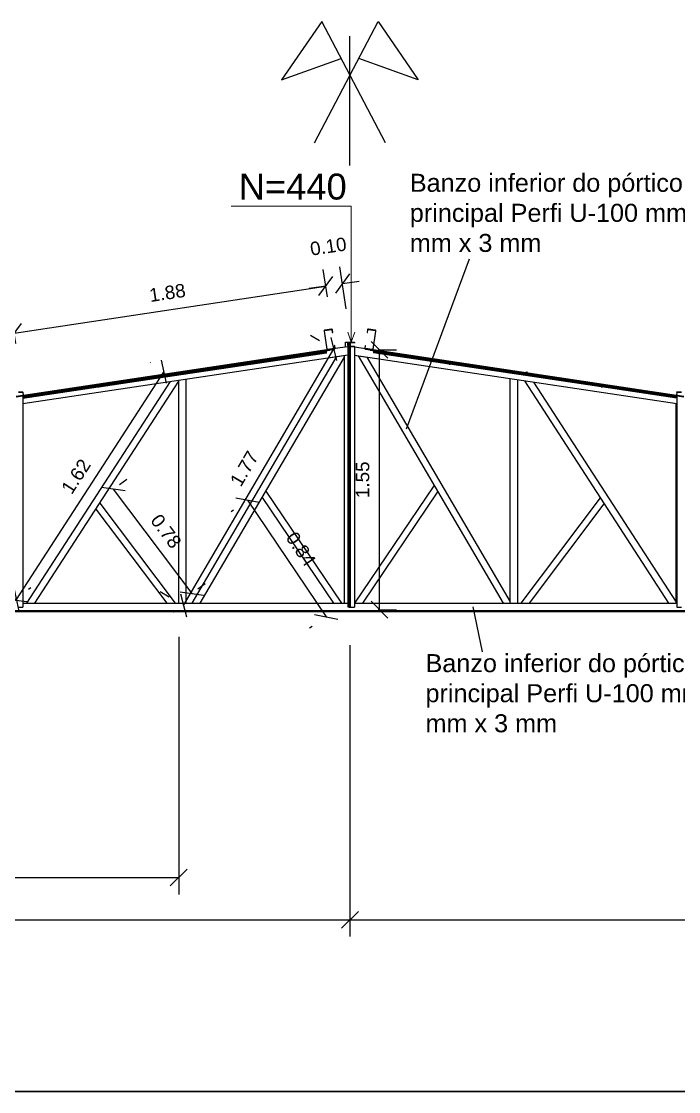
# Model space of a CAD drawing. Header units: millimetres. Extents: x 357 to 945, y 547 to 720.
# Drawn here: x 690.32 to 694.23, y 654.72 to 661.1 of the extents above; entities that cross this region are included whole.
import ezdxf

# ---------------------------------------------------------------- set-up
doc = ezdxf.new("R2010")
doc.units = ezdxf.units.MM
doc.header["$PDMODE"] = 34
doc.linetypes.add('HIDDEN', pattern=[9.525, 6.35, -3.175])
for name, color, linetype in [('A-PARED', 11, 'Continuous'), ('CORTE AA QUADRA MENOR-VIS', 7, 'Continuous'), ('LCL - COTAS', 30, 'Continuous'), ('LCL-TEXTO4', 4, 'Continuous'), ('PLANTA-VIS', 7, 'Continuous'), ('Plantas-HID', 7, 'HIDDEN')]:
    doc.layers.add(name, color=color, linetype=linetype)
doc.layers.add('Cotas', color=9, linetype='Continuous', lineweight=5)
doc.styles.add('Arial', font='arial.ttf')
doc.styles.add('ROMANS', font='arial.ttf')
doc.styles.get("Standard").update_dxf_attribs({"font": 'arial.ttf'})
doc.dimstyles.new('1-100', dxfattribs={"dimscale": 2, "dimtxt": 0.04, "dimasz": 0.05, "dimexe": 0.05, "dimexo": 0.1, "dimgap": 0.03, "dimtad": 1, "dimzin": 1, "dimdsep": 46, "dimtxsty": 'Arial', "dimblk": 'OBLIQUE', "dimcen": 0, "dimclrd": 256, "dimclre": 256, "dimclrt": 256, "dimadec": 0, "dimazin": 0, "dimtfac": 1, "dimtofl": 0, "dimtmove": 2, "dimatfit": 3, "dimldrblk": 'OBLIQUE', "dimfxl": 0.04, "dimtolj": 1, "dimtzin": 1, "dimarcsym": 0})

# ---------------------------------------------------------------- blocks, each defined once
blk = doc.blocks.new('_OBLIQUE')
at = {"color": 0, "linetype": 'ByBlock', "lineweight": -2}
blk.add_line((-0.5, -0.5), (0.5, 0.5), dxfattribs=at)
blk = doc.blocks.new('*D131')
at = {"layer": 'Defpoints', "color": 0, "transparency": 16777216}
for p in [(692.1283, 659.5231), (692.1679, 659.2614), (690.3114, 658.9836)]:
    blk.add_point(p, dxfattribs=at)
at = {"layer": 'LCL - COTAS', "lineweight": -2, "transparency": 16777216}
for p, q in [((692.138, 659.4592), (692.1134, 659.622)), ((690.2723, 659.2428), (692.1283, 659.5231)), ((690.2816, 659.1814), (690.2574, 659.3417))]:
    blk.add_line(p, q, dxfattribs=at)
at = {"layer": 'LCL - COTAS', "lineweight": -2, "transparency": 16777216, "xscale": 0.1, "yscale": 0.1, "zscale": 0.1}
for p, rotation in [((692.1283, 659.5231), 8.58932319106403), ((690.2723, 659.2428), 188.589323191064)]:
    blk.add_blockref('_OBLIQUE', p, dxfattribs=dict(at, rotation=rotation))
at = {"layer": 'LCL - COTAS', "transparency": 16777216, "insert": (691.1853, 659.4827), "char_height": 0.08, "attachment_point": 5, "rotation": 8.58932, "style": 'Arial'}
blk.add_mtext('\\A1;1.88', dxfattribs=at)
blk = doc.blocks.new('*D132')
at = {"layer": 'Defpoints', "color": 0, "transparency": 16777216}
for p in [(692.228, 659.5382), (692.1679, 659.2614), (692.2808, 659.1889)]:
    blk.add_point(p, dxfattribs=at)
at = {"layer": 'LCL - COTAS', "lineweight": -2, "transparency": 16777216}
for p, q in [((692.138, 659.4592), (692.1134, 659.622)), ((692.2509, 659.3867), (692.2131, 659.6371)), ((692.228, 659.5382), (692.3269, 659.5531)), ((692.1283, 659.5231), (692.0295, 659.5082))]:
    blk.add_line(p, q, dxfattribs=at)
at = {"layer": 'LCL - COTAS', "lineweight": -2, "transparency": 16777216, "xscale": 0.1, "yscale": 0.1, "zscale": 0.1}
for p, rotation in [((692.1283, 659.5231), 8.589323191064066), ((692.228, 659.5382), 188.589323191064)]:
    blk.add_blockref('_OBLIQUE', p, dxfattribs=dict(at, rotation=rotation))
at = {"layer": 'LCL - COTAS', "transparency": 16777216, "insert": (692.1437, 659.7589), "char_height": 0.08, "attachment_point": 5, "rotation": 8.58932, "style": 'Arial'}
blk.add_mtext('\\A1;0.10', dxfattribs=at)
blk = doc.blocks.new('*D133')
at = {"layer": 'Defpoints', "color": 0, "transparency": 16777216}
for p in [(692.2726, 657.5837), (699.3115, 657.5837), (699.3115, 655.7471)]:
    blk.add_point(p, dxfattribs=at)
at = {"layer": 'LCL - COTAS', "lineweight": -2, "transparency": 16777216}
for p, q in [((692.2726, 657.3837), (692.2726, 655.6471)), ((699.3115, 657.3837), (699.3115, 655.6471)), ((692.2726, 655.7471), (699.3115, 655.7471))]:
    blk.add_line(p, q, dxfattribs=at)
at = {"layer": 'LCL - COTAS', "lineweight": -2, "transparency": 16777216, "xscale": 0.1, "yscale": 0.1, "zscale": 0.1, "rotation": 180}
blk.add_blockref('_OBLIQUE', (692.2726, 655.7471), dxfattribs=at)
at = {"layer": 'LCL - COTAS', "lineweight": -2, "transparency": 16777216, "xscale": 0.1, "yscale": 0.1, "zscale": 0.1}
blk.add_blockref('_OBLIQUE', (699.3115, 655.7471), dxfattribs=at)
at = {"layer": 'LCL - COTAS', "transparency": 16777216, "insert": (695.7921, 655.848), "char_height": 0.08, "attachment_point": 5, "style": 'Arial'}
blk.add_mtext('\\A1;7.04', dxfattribs=at)
blk = doc.blocks.new('*D140')
at = {"layer": 'Defpoints', "color": 0, "transparency": 16777216}
for p in [(691.2524, 657.6337), (685.2337, 657.5837), (691.2524, 655.9988)]:
    blk.add_point(p, dxfattribs=at)
at = {"layer": 'LCL - COTAS', "lineweight": -2, "transparency": 16777216}
for p, q in [((691.2524, 657.4337), (691.2524, 655.8988)), ((685.2337, 657.3837), (685.2337, 655.8988)), ((685.2337, 655.9988), (691.2524, 655.9988))]:
    blk.add_line(p, q, dxfattribs=at)
at = {"layer": 'LCL - COTAS', "lineweight": -2, "transparency": 16777216, "xscale": 0.1, "yscale": 0.1, "zscale": 0.1, "rotation": 180}
blk.add_blockref('_OBLIQUE', (685.2337, 655.9988), dxfattribs=at)
at = {"layer": 'LCL - COTAS', "lineweight": -2, "transparency": 16777216, "xscale": 0.1, "yscale": 0.1, "zscale": 0.1}
blk.add_blockref('_OBLIQUE', (691.2524, 655.9988), dxfattribs=at)
at = {"layer": 'LCL - COTAS', "transparency": 16777216, "insert": (688.2431, 656.0996), "char_height": 0.08, "attachment_point": 5, "style": 'Arial'}
blk.add_mtext('\\A1;6.02', dxfattribs=at)
blk = doc.blocks.new('*D141')
at = {"layer": 'Defpoints', "color": 0, "transparency": 16777216}
for p in [(685.2337, 657.5837), (692.2726, 657.5837), (692.2726, 655.7471)]:
    blk.add_point(p, dxfattribs=at)
at = {"layer": 'LCL - COTAS', "lineweight": -2, "transparency": 16777216}
for p, q in [((685.2337, 657.3837), (685.2337, 655.6471)), ((692.2726, 657.3837), (692.2726, 655.6471)), ((685.2337, 655.7471), (692.2726, 655.7471))]:
    blk.add_line(p, q, dxfattribs=at)
at = {"layer": 'LCL - COTAS', "lineweight": -2, "transparency": 16777216, "xscale": 0.1, "yscale": 0.1, "zscale": 0.1, "rotation": 180}
blk.add_blockref('_OBLIQUE', (685.2337, 655.7471), dxfattribs=at)
at = {"layer": 'LCL - COTAS', "lineweight": -2, "transparency": 16777216, "xscale": 0.1, "yscale": 0.1, "zscale": 0.1}
blk.add_blockref('_OBLIQUE', (692.2726, 655.7471), dxfattribs=at)
at = {"layer": 'LCL - COTAS', "transparency": 16777216, "insert": (688.7532, 655.848), "char_height": 0.08, "attachment_point": 5, "style": 'Arial'}
blk.add_mtext('\\A1;7.04', dxfattribs=at)
blk = doc.blocks.new('*D146')
at = {"layer": 'Defpoints', "color": 0, "transparency": 16777216}
for p in [(689.3301, 658.6927), (690.2804, 657.6517), (690.2153, 657.599)]:
    blk.add_point(p, dxfattribs=at)
at = {"layer": 'LCL - COTAS', "lineweight": -2, "transparency": 16777216}
for p, q in [((689.4855, 658.8186), (689.4729, 658.8084)), ((689.3952, 658.7454), (690.2804, 657.6517)), ((690.3708, 657.7248), (690.3582, 657.7146))]:
    blk.add_line(p, q, dxfattribs=at)
at = {"layer": 'LCL - COTAS', "lineweight": -2, "transparency": 16777216, "xscale": 0.1, "yscale": 0.1, "zscale": 0.1}
for p, rotation in [((689.3952, 658.7454), 128.9865460633263), ((690.2804, 657.6517), 308.9865460633263)]:
    blk.add_blockref('_OBLIQUE', p, dxfattribs=dict(at, rotation=rotation))
at = {"layer": 'LCL - COTAS', "transparency": 16777216, "insert": (689.9157, 658.2616), "char_height": 0.08, "attachment_point": 5, "rotation": 308.98655, "style": 'Arial'}
blk.add_mtext('\\A1;1.41', dxfattribs=at)
blk = doc.blocks.new('*D147')
at = {"layer": 'Defpoints', "color": 0, "transparency": 16777216}
for p in [(691.1655, 659.0132), (691.2524, 658.957), (690.3728, 657.5989)]:
    blk.add_point(p, dxfattribs=at)
at = {"layer": 'LCL - COTAS', "lineweight": -2, "transparency": 16777216}
for p, q in [((691.0846, 659.0657), (691.0816, 659.0676)), ((690.286, 657.6552), (691.1655, 659.0132)), ((690.205, 657.7076), (690.202, 657.7095))]:
    blk.add_line(p, q, dxfattribs=at)
at = {"layer": 'LCL - COTAS', "lineweight": -2, "transparency": 16777216, "xscale": 0.1, "yscale": 0.1, "zscale": 0.1}
for p, rotation in [((691.1655, 659.0132), 57.06972556390188), ((690.286, 657.6552), 237.0697255639019)]:
    blk.add_blockref('_OBLIQUE', p, dxfattribs=dict(at, rotation=rotation))
at = {"layer": 'LCL - COTAS', "transparency": 16777216, "insert": (690.6411, 658.389), "char_height": 0.08, "attachment_point": 5, "rotation": 57.06973, "style": 'Arial'}
blk.add_mtext('\\A1;1.62', dxfattribs=at)
blk = doc.blocks.new('*D148')
at = {"layer": 'Defpoints', "color": 0, "transparency": 16777216}
for p in [(690.74, 658.2196), (691.3304, 657.6909), (691.2075, 657.5984)]:
    blk.add_point(p, dxfattribs=at)
at = {"layer": 'LCL - COTAS', "lineweight": -2, "transparency": 16777216}
for p, q in [((690.8998, 658.3399), (690.9428, 658.3722)), ((690.8629, 658.3121), (691.3304, 657.6909)), ((691.3673, 657.7187), (691.4103, 657.7511))]:
    blk.add_line(p, q, dxfattribs=at)
at = {"layer": 'LCL - COTAS', "lineweight": -2, "transparency": 16777216, "xscale": 0.1, "yscale": 0.1, "zscale": 0.1}
for p, rotation in [((690.8629, 658.3121), 126.9682041588408), ((691.3304, 657.6909), 306.9682041588408)]:
    blk.add_blockref('_OBLIQUE', p, dxfattribs=dict(at, rotation=rotation))
at = {"layer": 'LCL - COTAS', "transparency": 16777216, "insert": (691.1772, 658.0622), "char_height": 0.08, "attachment_point": 5, "rotation": 306.9682, "style": 'Arial'}
blk.add_mtext('\\A1;0.78', dxfattribs=at)
blk = doc.blocks.new('*D149')
at = {"layer": 'Defpoints', "color": 0, "transparency": 16777216}
for p in [(692.1776, 659.1488), (692.2107, 659.1294), (691.3143, 657.6013)]:
    blk.add_point(p, dxfattribs=at)
at = {"layer": 'LCL - COTAS', "lineweight": -2, "transparency": 16777216}
for p, q in [((692.0382, 659.2306), (692.0913, 659.1994)), ((691.2812, 657.6207), (692.1776, 659.1488)), ((691.1418, 657.7025), (691.1949, 657.6713))]:
    blk.add_line(p, q, dxfattribs=at)
at = {"layer": 'LCL - COTAS', "lineweight": -2, "transparency": 16777216, "xscale": 0.1, "yscale": 0.1, "zscale": 0.1}
for p, rotation in [((692.1776, 659.1488), 59.60508750527079), ((691.2812, 657.6207), 239.6050875052708)]:
    blk.add_blockref('_OBLIQUE', p, dxfattribs=dict(at, rotation=rotation))
at = {"layer": 'LCL - COTAS', "transparency": 16777216, "insert": (691.643, 658.4354), "char_height": 0.08, "attachment_point": 5, "rotation": 59.60509, "style": 'Arial'}
blk.add_mtext('\\A1;1.77', dxfattribs=at)
blk = doc.blocks.new('*D150')
at = {"layer": 'Defpoints', "color": 0, "transparency": 16777216}
for p in [(691.7302, 658.2918), (692.1982, 657.5979), (692.1308, 657.5524)]:
    blk.add_point(p, dxfattribs=at)
at = {"layer": 'LCL - COTAS', "lineweight": -2, "transparency": 16777216}
for p, q in [((691.6628, 658.2464), (692.1308, 657.5524)), ((691.5644, 658.18), (691.5799, 658.1904)), ((692.0324, 657.486), (692.0479, 657.4965))]:
    blk.add_line(p, q, dxfattribs=at)
at = {"layer": 'LCL - COTAS', "lineweight": -2, "transparency": 16777216, "xscale": 0.1, "yscale": 0.1, "zscale": 0.1}
for p, rotation in [((691.6628, 658.2464), 123.9954669465666), ((692.1308, 657.5524), 303.9954669465666)]:
    blk.add_blockref('_OBLIQUE', p, dxfattribs=dict(at, rotation=rotation))
at = {"layer": 'LCL - COTAS', "transparency": 16777216, "insert": (691.9804, 657.9558), "char_height": 0.08, "attachment_point": 5, "rotation": 303.99547, "style": 'Arial'}
blk.add_mtext('\\A1;0.84', dxfattribs=at)
blk = doc.blocks.new('*D151')
at = {"layer": 'Defpoints', "color": 0, "transparency": 16777216}
for p in [(692.2399, 659.1434), (692.449, 659.1434), (692.2399, 657.5948)]:
    blk.add_point(p, dxfattribs=at)
at = {"layer": 'LCL - COTAS', "lineweight": -2, "transparency": 16777216}
for p, q in [((692.4399, 659.1434), (692.549, 659.1434)), ((692.449, 657.5948), (692.449, 659.1434)), ((692.4399, 657.5948), (692.549, 657.5948))]:
    blk.add_line(p, q, dxfattribs=at)
at = {"layer": 'LCL - COTAS', "lineweight": -2, "transparency": 16777216, "xscale": 0.1, "yscale": 0.1, "zscale": 0.1}
for p, rotation in [((692.449, 659.1434), 90), ((692.449, 657.5948), 270)]:
    blk.add_blockref('_OBLIQUE', p, dxfattribs=dict(at, rotation=rotation))
at = {"layer": 'LCL - COTAS', "transparency": 16777216, "insert": (692.3481, 658.3691), "char_height": 0.08, "attachment_point": 5, "rotation": 90, "style": 'Arial'}
blk.add_mtext('\\A1;1.55', dxfattribs=at)

msp = doc.modelspace()

# ---------------------------------------------------------------- linework, layer by layer
for p, q in [((692.98366, 659.68283), (692.60845, 658.67087)), ((693.06263, 657.34307), (693.00666, 657.61179))]:
    msp.add_line(p, q)
at = {"layer": 'A-PARED'}
for p, q in [((699.22686, 654.72374), (684.57648, 654.72374)), ((686.48538, 654.72374), (698.05988, 654.72374))]:
    msp.add_line(p, q, dxfattribs=at)
at = {"layer": 'CORTE AA QUADRA MENOR-VIS'}
for p, q in [((692.1043, 661.09977), (691.86555, 660.75169)), ((692.06178, 660.37554), (692.44097, 661.09977)), ((692.48349, 660.37554), (692.1043, 661.09977)), ((692.44097, 661.09977), (692.67972, 660.75169)), ((691.86555, 660.75169), (692.2202, 660.8784)), ((692.67972, 660.75169), (692.32507, 660.8784))]:
    msp.add_line(p, q, dxfattribs=at)
at = {"layer": 'Cotas'}
for p, q in [((691.56522, 659.99835), (692.28076, 659.99835)), ((692.28076, 659.99835), (692.28076, 659.18835)), ((692.28076, 659.18835), (692.25961, 659.24793)), ((692.28076, 659.18835), (692.30192, 659.24793))]:
    msp.add_line(p, q, dxfattribs=at)
at = {"layer": 'PLANTA-VIS', "extrusion": (0, 1, 0)}
for p, q in [((692.11842, 659.25657), (692.11833, 659.25462)), ((692.11833, 659.25462), (692.13472, 659.14585)), ((692.11925, 659.25834), (692.11842, 659.25657)), ((692.12069, 659.25965), (692.11925, 659.25834)), ((692.12253, 659.26031), (692.12069, 659.25965)), ((692.1208, 659.25499), (692.12085, 659.25597)), ((692.13719, 659.14622), (692.1208, 659.25499)), ((692.12085, 659.25597), (692.12126, 659.25685)), ((692.12126, 659.25685), (692.12198, 659.25751)), ((692.12198, 659.25751), (692.1229, 659.25784)), ((692.16208, 659.26627), (692.12253, 659.26031)), ((692.1229, 659.25784), (692.16245, 659.2638)), ((692.16403, 659.26618), (692.16208, 659.26627)), ((692.16245, 659.2638), (692.16343, 659.26375)), ((692.16343, 659.26375), (692.16431, 659.26334)), ((692.16579, 659.26535), (692.16403, 659.26618)), ((692.16431, 659.26334), (692.16497, 659.26262)), ((692.16497, 659.26262), (692.1653, 659.2617)), ((692.1653, 659.2617), (692.16753, 659.24687)), ((692.16711, 659.26391), (692.16579, 659.26535)), ((692.16777, 659.26207), (692.16711, 659.26391)), ((692.16753, 659.24687), (692.17001, 659.24724)), ((692.17001, 659.24724), (692.16777, 659.26207)), ((692.37749, 659.26207), (692.37525, 659.24724)), ((692.37525, 659.24724), (692.37773, 659.24687)), ((692.37815, 659.26391), (692.37749, 659.26207)), ((692.37773, 659.24687), (692.37996, 659.2617)), ((692.37947, 659.26535), (692.37815, 659.26391)), ((692.38123, 659.26618), (692.37947, 659.26535)), ((692.37996, 659.2617), (692.38029, 659.26262)), ((692.38029, 659.26262), (692.38095, 659.26334)), ((692.38095, 659.26334), (692.38183, 659.26375)), ((692.38318, 659.26627), (692.38123, 659.26618)), ((692.38183, 659.26375), (692.38281, 659.2638)), ((692.38281, 659.2638), (692.42236, 659.25784)), ((692.42273, 659.26031), (692.38318, 659.26627)), ((692.42446, 659.25499), (692.40807, 659.14622)), ((692.41054, 659.14585), (692.42693, 659.25462)), ((692.42236, 659.25784), (692.42328, 659.25751)), ((692.42457, 659.25965), (692.42273, 659.26031)), ((692.42328, 659.25751), (692.424, 659.25685)), ((692.424, 659.25685), (692.42441, 659.25597)), ((692.42441, 659.25597), (692.42446, 659.25499)), ((692.42601, 659.25834), (692.42457, 659.25965)), ((692.42684, 659.25657), (692.42601, 659.25834)), ((692.42693, 659.25462), (692.42684, 659.25657)), ((692.18193, 659.16813), (692.17945, 659.16776)), ((692.17945, 659.16776), (692.18169, 659.15293)), ((692.18416, 659.1533), (692.18193, 659.16813)), ((692.18412, 659.15226), (692.26002, 659.16365)), ((692.24524, 659.18891), (692.27224, 659.18891)), ((692.24524, 659.16144), (692.24524, 659.18891)), ((692.26002, 659.18484), (692.26101, 659.1864)), ((692.26002, 659.16792), (692.26002, 659.18484)), ((692.26002, 659.16792), (692.26101, 659.16636)), ((692.26002, 659.16792), (692.26002, 659.13265)), ((692.26101, 659.1864), (692.26382, 659.18772)), ((692.26101, 659.16636), (692.26382, 659.16504)), ((692.26101, 659.16636), (692.26101, 659.11679)), ((692.26382, 659.18772), (692.26804, 659.1886)), ((692.26382, 659.16504), (692.26804, 659.16416)), ((692.26382, 659.16504), (692.26382, 657.61129)), ((692.26502, 659.18484), (692.26562, 659.1858)), ((692.26502, 659.16792), (692.26502, 659.18484)), ((692.26502, 659.16792), (692.26562, 659.16696)), ((692.26562, 659.1858), (692.26736, 659.18661)), ((692.26562, 659.1858), (692.26562, 659.16696)), ((692.26562, 659.16696), (692.26736, 659.16615)), ((692.26736, 659.18661), (692.26995, 659.18716)), ((692.26736, 659.18661), (692.26736, 659.16615)), ((692.26736, 659.16615), (692.26995, 659.1656)), ((692.26804, 659.1886), (692.27302, 659.18891)), ((692.26804, 659.16416), (692.27302, 659.16385)), ((692.26804, 659.16416), (692.26804, 657.61041)), ((692.26995, 659.18716), (692.27302, 659.18735)), ((692.26995, 659.18716), (692.26995, 659.1656)), ((692.26995, 659.1656), (692.27302, 659.16541)), ((692.27224, 659.18891), (692.27263, 659.18889)), ((692.27224, 659.18887), (692.27224, 659.18891)), ((692.27302, 659.18891), (692.30002, 659.18891)), ((692.27302, 659.18735), (692.30002, 659.18735)), ((692.27302, 659.18735), (692.27302, 659.16541)), ((692.27302, 659.16541), (692.30002, 659.16541)), ((692.27302, 659.16385), (692.30002, 659.16385)), ((692.27302, 659.16385), (692.27302, 657.6101)), ((692.30002, 659.18735), (692.30002, 659.18891)), ((692.30002, 659.18735), (692.30002, 659.18368)), ((692.30002, 659.16385), (692.30002, 659.16541)), ((692.30002, 659.16385), (692.30002, 657.6101)), ((692.30002, 659.16143), (692.39338, 659.14742)), ((692.36333, 659.16813), (692.3611, 659.1533)), ((692.36581, 659.16776), (692.36333, 659.16813)), ((692.36357, 659.15293), (692.36581, 659.16776)), ((690.32502, 658.86955), (692.13938, 659.1417)), ((690.32502, 658.86723), (692.15279, 659.14139)), ((690.32502, 658.82273), (692.26002, 659.11298)), ((690.32725, 658.87185), (692.13615, 659.14318)), ((690.32776, 658.87324), (692.13526, 659.14437)), ((690.32778, 658.87371), (692.1351, 659.1448)), ((691.33336, 657.63374), (692.19535, 659.10328)), ((691.37973, 657.63374), (692.23993, 659.10022)), ((691.67798, 659.067), (692.12886, 659.13463)), ((691.67864, 659.06709), (692.12952, 659.13472)), ((691.67931, 659.06711), (692.13019, 659.13474)), ((691.67997, 659.06705), (692.13085, 659.13468)), ((691.67997, 659.05768), (692.13085, 659.12531)), ((691.68061, 659.06692), (692.13149, 659.13455)), ((691.68061, 659.05784), (692.13149, 659.12548)), ((691.68123, 659.06672), (692.13211, 659.13435)), ((691.68123, 659.05808), (692.13211, 659.12571)), ((691.68181, 659.06645), (692.13269, 659.13408)), ((691.68181, 659.05839), (692.13269, 659.12602)), ((691.68235, 659.06611), (692.13322, 659.13374)), ((691.68235, 659.05875), (692.13322, 659.12639)), ((691.68283, 659.06571), (692.13371, 659.13334)), ((691.68283, 659.05918), (692.13371, 659.12681)), ((691.68325, 659.06526), (692.13413, 659.13289)), ((691.68325, 659.05965), (692.13413, 659.12728)), ((691.68361, 659.06477), (692.13449, 659.1324)), ((691.68361, 659.06017), (692.13449, 659.1278)), ((691.68389, 659.06423), (692.13477, 659.13186)), ((691.68389, 659.06072), (692.13477, 659.12835)), ((691.6841, 659.06367), (692.13498, 659.1313)), ((691.6841, 659.06129), (692.13498, 659.12893)), ((691.68422, 659.06308), (692.1351, 659.13071)), ((691.68422, 659.06189), (692.1351, 659.12952)), ((691.68426, 659.06249), (692.13514, 659.13012)), ((692.13472, 659.14585), (692.13538, 659.14401)), ((692.13538, 659.14401), (692.1367, 659.14257)), ((692.1367, 659.14257), (692.13846, 659.14174)), ((692.13752, 659.1453), (692.13719, 659.14622)), ((692.13818, 659.14458), (692.13752, 659.1453)), ((692.13763, 659.14518), (692.1519, 659.14732)), ((692.13801, 659.14478), (692.15197, 659.14687)), ((692.13906, 659.14417), (692.13818, 659.14458)), ((692.13846, 659.14174), (692.14041, 659.14165)), ((692.14004, 659.14412), (692.13906, 659.14417)), ((692.17959, 659.15008), (692.14004, 659.14412)), ((692.14041, 659.14165), (692.17996, 659.14761)), ((692.15188, 659.14742), (692.18161, 659.15189)), ((692.15188, 659.14742), (692.15211, 659.14594)), ((692.15188, 659.14742), (692.15211, 659.14594)), ((692.15248, 659.14347), (692.15262, 659.14248)), ((692.1593, 659.09798), (692.26173, 659.11335)), ((692.18051, 659.15041), (692.17959, 659.15008)), ((692.17996, 659.14761), (692.1818, 659.14827)), ((692.18123, 659.15107), (692.18051, 659.15041)), ((692.18164, 659.15195), (692.18123, 659.15107)), ((692.18169, 659.15293), (692.18164, 659.15195)), ((692.1818, 659.14827), (692.18324, 659.14959)), ((692.18324, 659.14959), (692.18407, 659.15135)), ((692.18407, 659.15135), (692.18416, 659.1533)), ((692.23993, 657.63374), (692.23993, 659.10997)), ((692.26002, 659.11309), (692.26002, 657.61417)), ((692.26101, 659.11324), (692.26101, 657.61261)), ((692.30002, 659.11087), (692.38597, 659.09797)), ((692.30002, 659.11076), (694.22024, 658.82273)), ((692.32144, 659.10755), (693.18594, 657.63374)), ((692.3611, 659.1533), (692.36119, 659.15135)), ((692.36119, 659.15135), (692.36202, 659.14959)), ((692.36202, 659.14959), (692.36346, 659.14827)), ((692.36346, 659.14827), (692.3653, 659.14761)), ((692.36362, 659.15195), (692.36357, 659.15293)), ((692.36403, 659.15107), (692.36362, 659.15195)), ((692.36475, 659.15041), (692.36403, 659.15107)), ((692.36567, 659.15008), (692.36475, 659.15041)), ((692.3653, 659.14761), (692.40485, 659.14165)), ((692.40522, 659.14412), (692.36567, 659.15008)), ((692.37229, 659.09992), (693.22743, 657.64206)), ((692.39248, 659.14139), (694.22024, 658.86723)), ((692.3933, 659.14687), (692.40726, 659.14478)), ((692.39337, 659.14732), (692.39338, 659.14742)), ((692.39337, 659.14732), (692.39338, 659.14742)), ((692.39337, 659.14732), (692.40763, 659.14518)), ((692.40485, 659.14165), (692.4068, 659.14174)), ((692.4062, 659.14417), (692.40522, 659.14412)), ((692.40589, 659.1417), (694.22024, 658.86955)), ((692.40708, 659.14458), (692.4062, 659.14417)), ((692.4068, 659.14174), (692.40856, 659.14257)), ((692.40774, 659.1453), (692.40708, 659.14458)), ((692.40807, 659.14622), (692.40774, 659.1453)), ((692.40856, 659.14257), (692.40988, 659.14401)), ((692.40912, 659.14318), (694.21802, 658.87185)), ((692.40988, 659.14401), (692.41054, 659.14585)), ((692.41001, 659.14437), (694.21751, 658.87324)), ((692.86101, 659.06249), (692.41013, 659.13012)), ((692.41017, 659.1448), (694.21749, 658.87371)), ((692.86105, 659.06308), (692.41017, 659.13071)), ((692.86105, 659.06189), (692.41017, 659.12952)), ((692.86117, 659.06367), (692.41029, 659.1313)), ((692.86117, 659.06129), (692.41029, 659.12893)), ((692.86138, 659.06423), (692.4105, 659.13186)), ((692.86138, 659.06072), (692.4105, 659.12835)), ((692.86166, 659.06477), (692.41078, 659.1324)), ((692.86166, 659.06017), (692.41078, 659.1278)), ((692.86202, 659.06526), (692.41114, 659.13289)), ((692.86202, 659.05965), (692.41114, 659.12728)), ((692.86244, 659.06571), (692.41156, 659.13334)), ((692.86244, 659.05918), (692.41156, 659.12681)), ((692.86292, 659.06611), (692.41204, 659.13374)), ((692.86292, 659.05875), (692.41204, 659.12639)), ((692.86346, 659.06645), (692.41258, 659.13408)), ((692.86346, 659.05839), (692.41258, 659.12602)), ((692.86404, 659.06672), (692.41316, 659.13435)), ((692.86404, 659.05808), (692.41316, 659.12571)), ((692.86466, 659.06692), (692.41378, 659.13455)), ((692.86466, 659.05784), (692.41378, 659.12548)), ((692.8653, 659.06705), (692.41442, 659.13468)), ((692.8653, 659.05768), (692.41442, 659.12531)), ((692.86596, 659.06711), (692.41508, 659.13474)), ((692.86663, 659.06709), (692.41575, 659.13472)), ((692.86728, 659.067), (692.4164, 659.13463)), ((691.22481, 658.99902), (691.67798, 659.067)), ((691.22509, 658.99899), (691.67734, 659.06683)), ((691.22511, 658.99885), (691.67672, 659.06659)), ((691.22515, 658.99864), (691.67614, 659.06629)), ((691.22519, 658.99836), (691.67561, 659.06592)), ((691.22525, 658.99801), (691.67512, 659.06549)), ((691.22531, 658.99761), (691.6747, 659.06502)), ((691.22537, 658.99716), (691.67434, 659.0645)), ((691.22545, 658.99666), (691.67406, 659.06395)), ((691.22553, 658.99613), (691.67385, 659.06338)), ((691.22561, 658.99557), (691.67373, 659.06279)), ((691.2257, 658.99499), (691.67369, 659.06219)), ((691.22579, 658.9944), (691.67373, 659.06159)), ((691.22588, 658.99381), (691.67385, 659.061)), ((691.22597, 658.99323), (691.67406, 659.06044)), ((691.22605, 658.99266), (691.67434, 659.05991)), ((691.22613, 658.99212), (691.6747, 659.05941)), ((691.22621, 658.99162), (691.67512, 659.05896)), ((691.22627, 658.99116), (691.67561, 659.05856)), ((691.22634, 658.99076), (691.67614, 659.05823)), ((691.22639, 658.9904), (691.67672, 659.05795)), ((691.22643, 658.99011), (691.67734, 659.05775)), ((691.22646, 658.98989), (691.67798, 659.05762)), ((691.22648, 658.98966), (691.67931, 659.05758)), ((691.22648, 658.98974), (691.67864, 659.05756)), ((691.22679, 658.9897), (691.67997, 659.05768)), ((691.67373, 659.06279), (691.67369, 659.06219)), ((691.67369, 659.06219), (691.67373, 659.06159)), ((691.67385, 659.06338), (691.67373, 659.06279)), ((691.67373, 659.06159), (691.67385, 659.061)), ((691.67406, 659.06395), (691.67385, 659.06338)), ((691.67385, 659.061), (691.67406, 659.06044)), ((691.67434, 659.0645), (691.67406, 659.06395)), ((691.67406, 659.06044), (691.67434, 659.05991)), ((691.6747, 659.06502), (691.67434, 659.0645)), ((691.67434, 659.05991), (691.6747, 659.05941)), ((691.67512, 659.06549), (691.6747, 659.06502)), ((691.6747, 659.05941), (691.67512, 659.05896)), ((691.67561, 659.06592), (691.67512, 659.06549)), ((691.67512, 659.05896), (691.67561, 659.05856)), ((691.67614, 659.06629), (691.67561, 659.06592)), ((691.67561, 659.05856), (691.67614, 659.05823)), ((691.67672, 659.06659), (691.67614, 659.06629)), ((691.67614, 659.05823), (691.67672, 659.05795)), ((691.67734, 659.06683), (691.67672, 659.06659)), ((691.67672, 659.05795), (691.67734, 659.05775)), ((691.67798, 659.067), (691.67734, 659.06683)), ((691.67734, 659.05775), (691.67798, 659.05762)), ((691.67864, 659.06709), (691.67798, 659.067)), ((691.67798, 659.05762), (691.67864, 659.05756)), ((691.67931, 659.06711), (691.67864, 659.06709)), ((691.67864, 659.05756), (691.67931, 659.05758)), ((691.67997, 659.06705), (691.67931, 659.06711)), ((691.67931, 659.05758), (691.67997, 659.05768)), ((691.68061, 659.06692), (691.67997, 659.06705)), ((691.67997, 659.05768), (691.68061, 659.05784)), ((691.68123, 659.06672), (691.68061, 659.06692)), ((691.68061, 659.05784), (691.68123, 659.05808)), ((691.68181, 659.06645), (691.68123, 659.06672)), ((691.68123, 659.05808), (691.68181, 659.05839)), ((691.68235, 659.06611), (691.68181, 659.06645)), ((691.68181, 659.05839), (691.68235, 659.05875)), ((691.68283, 659.06571), (691.68235, 659.06611)), ((691.68235, 659.05875), (691.68283, 659.05918)), ((691.68325, 659.06526), (691.68283, 659.06571)), ((691.68283, 659.05918), (691.68325, 659.05965)), ((691.68361, 659.06477), (691.68325, 659.06526)), ((691.68325, 659.05965), (691.68361, 659.06017)), ((691.68389, 659.06423), (691.68361, 659.06477)), ((691.68361, 659.06017), (691.68389, 659.06072)), ((691.6841, 659.06367), (691.68389, 659.06423)), ((691.68389, 659.06072), (691.6841, 659.06129)), ((691.68422, 659.06308), (691.6841, 659.06367)), ((691.6841, 659.06129), (691.68422, 659.06189)), ((691.68426, 659.06249), (691.68422, 659.06308)), ((691.68422, 659.06189), (691.68426, 659.06249)), ((692.86105, 659.06308), (692.86101, 659.06249)), ((692.86101, 659.06249), (692.86105, 659.06189)), ((692.86117, 659.06367), (692.86105, 659.06308)), ((692.86105, 659.06189), (692.86117, 659.06129)), ((692.86138, 659.06423), (692.86117, 659.06367)), ((692.86117, 659.06129), (692.86138, 659.06072)), ((692.86166, 659.06477), (692.86138, 659.06423)), ((692.86138, 659.06072), (692.86166, 659.06017)), ((692.86202, 659.06526), (692.86166, 659.06477)), ((692.86166, 659.06017), (692.86202, 659.05965)), ((692.86244, 659.06571), (692.86202, 659.06526)), ((692.86202, 659.05965), (692.86244, 659.05918)), ((692.86292, 659.06611), (692.86244, 659.06571)), ((692.86244, 659.05918), (692.86292, 659.05875)), ((692.86346, 659.06645), (692.86292, 659.06611)), ((692.86292, 659.05875), (692.86346, 659.05839)), ((692.86404, 659.06672), (692.86346, 659.06645)), ((692.86346, 659.05839), (692.86404, 659.05808)), ((692.86466, 659.06692), (692.86404, 659.06672)), ((692.86404, 659.05808), (692.86466, 659.05784)), ((692.8653, 659.06705), (692.86466, 659.06692)), ((692.86466, 659.05784), (692.8653, 659.05768)), ((692.86596, 659.06711), (692.8653, 659.06705)), ((693.31848, 658.9897), (692.8653, 659.05768)), ((692.8653, 659.05768), (692.86596, 659.05758)), ((692.86663, 659.06709), (692.86596, 659.06711)), ((693.31879, 658.98966), (692.86596, 659.05758)), ((692.86596, 659.05758), (692.86663, 659.05756)), ((692.86728, 659.067), (692.86663, 659.06709)), ((692.86663, 659.05756), (692.86728, 659.05762)), ((693.31879, 658.98974), (692.86663, 659.05756)), ((692.86793, 659.06683), (692.86728, 659.067)), ((693.32046, 658.99902), (692.86728, 659.067)), ((692.86728, 659.05762), (692.86793, 659.05775)), ((693.31881, 658.98989), (692.86728, 659.05762)), ((692.86854, 659.06659), (692.86793, 659.06683)), ((693.32018, 658.99899), (692.86793, 659.06683)), ((692.86793, 659.05775), (692.86854, 659.05795)), ((693.31884, 658.99011), (692.86793, 659.05775)), ((692.86913, 659.06629), (692.86854, 659.06659)), ((693.32015, 658.99885), (692.86854, 659.06659)), ((692.86854, 659.05795), (692.86913, 659.05823)), ((693.31888, 658.9904), (692.86854, 659.05795)), ((692.86966, 659.06592), (692.86913, 659.06629)), ((693.32012, 658.99864), (692.86913, 659.06629)), ((692.86913, 659.05823), (692.86966, 659.05856)), ((693.31893, 658.99076), (692.86913, 659.05823)), ((692.87015, 659.06549), (692.86966, 659.06592)), ((693.32007, 658.99836), (692.86966, 659.06592)), ((692.86966, 659.05856), (692.87015, 659.05896)), ((693.31899, 658.99116), (692.86966, 659.05856)), ((692.87057, 659.06502), (692.87015, 659.06549)), ((693.32002, 658.99801), (692.87015, 659.06549)), ((692.87015, 659.05896), (692.87057, 659.05941)), ((693.31906, 658.99162), (692.87015, 659.05896)), ((692.87093, 659.0645), (692.87057, 659.06502)), ((693.31996, 658.99761), (692.87057, 659.06502)), ((692.87057, 659.05941), (692.87093, 659.05991)), ((693.31914, 658.99212), (692.87057, 659.05941)), ((692.87121, 659.06395), (692.87093, 659.0645)), ((693.31989, 658.99716), (692.87093, 659.0645)), ((692.87093, 659.05991), (692.87121, 659.06044)), ((693.31922, 658.99266), (692.87093, 659.05991)), ((692.87141, 659.06338), (692.87121, 659.06395)), ((693.31982, 658.99666), (692.87121, 659.06395)), ((692.87121, 659.06044), (692.87141, 659.061)), ((693.3193, 658.99323), (692.87121, 659.06044)), ((692.87154, 659.06279), (692.87141, 659.06338)), ((693.31974, 658.99613), (692.87141, 659.06338)), ((692.87141, 659.061), (692.87154, 659.06159)), ((693.31939, 658.99381), (692.87141, 659.061)), ((692.87158, 659.06219), (692.87154, 659.06279)), ((693.31965, 658.99557), (692.87154, 659.06279)), ((692.87154, 659.06159), (692.87158, 659.06219)), ((693.31948, 658.9944), (692.87154, 659.06159)), ((693.31957, 658.99499), (692.87158, 659.06219)), ((690.77163, 658.93104), (691.22481, 658.99902)), ((690.77229, 658.93114), (691.22511, 658.99906)), ((690.77295, 658.93116), (691.22511, 658.99898)), ((690.77361, 658.9311), (691.22513, 658.99883)), ((690.77361, 658.92172), (691.22679, 658.9897)), ((690.77425, 658.93097), (691.22517, 658.9986)), ((690.77425, 658.92189), (691.22651, 658.98973)), ((690.77487, 658.93076), (691.22521, 658.99832)), ((690.77487, 658.92213), (691.22648, 658.98987)), ((690.77545, 658.93049), (691.22526, 658.99796)), ((690.77545, 658.92243), (691.22645, 658.99008)), ((690.77599, 658.93016), (691.22532, 658.99756)), ((690.77599, 658.9228), (691.2264, 658.99036)), ((690.77647, 658.92976), (691.22539, 658.9971)), ((690.77647, 658.92322), (691.22635, 658.99071)), ((690.7769, 658.92931), (691.22547, 658.99659)), ((690.7769, 658.9237), (691.22629, 658.99111)), ((690.77725, 658.92881), (691.22555, 658.99606)), ((690.77725, 658.92421), (691.22622, 658.99156)), ((690.77754, 658.92828), (691.22563, 658.99549)), ((690.77754, 658.92476), (691.22615, 658.99206)), ((690.77774, 658.92771), (691.22572, 658.99491)), ((690.77774, 658.92534), (691.22607, 658.99259)), ((690.77787, 658.92713), (691.22581, 658.99432)), ((690.77787, 658.92593), (691.22598, 658.99315)), ((690.77791, 658.92653), (691.22589, 658.99373)), ((691.29743, 657.63374), (691.29743, 658.96859)), ((693.22743, 657.63374), (693.22743, 658.97165)), ((693.27243, 657.63374), (693.27243, 658.9649)), ((693.77166, 658.92172), (693.31848, 658.9897)), ((693.31873, 659.00852), (693.3253, 659.01277)), ((693.31874, 659.00852), (693.3253, 659.01277)), ((693.77101, 658.92189), (693.31876, 658.98973)), ((693.7704, 658.92213), (693.31879, 658.98987)), ((693.76981, 658.92243), (693.31882, 658.99008)), ((693.76928, 658.9228), (693.31887, 658.99036)), ((693.76879, 658.92322), (693.31892, 658.99071)), ((693.76837, 658.9237), (693.31898, 658.99111)), ((693.76801, 658.92421), (693.31905, 658.99156)), ((693.76773, 658.92476), (693.31912, 658.99206)), ((693.76753, 658.92534), (693.3192, 658.99259)), ((693.7674, 658.92593), (693.31929, 658.99315)), ((693.76736, 658.92653), (693.31937, 658.99373)), ((693.7674, 658.92713), (693.31946, 658.99432)), ((693.76753, 658.92771), (693.31955, 658.99491)), ((693.76773, 658.92828), (693.31964, 658.99549)), ((693.76801, 658.92881), (693.31972, 658.99606)), ((693.76837, 658.92931), (693.3198, 658.99659)), ((693.76879, 658.92976), (693.31988, 658.9971)), ((693.76928, 658.93016), (693.31995, 658.99756)), ((693.76981, 658.93049), (693.32001, 658.99796)), ((693.7704, 658.93076), (693.32006, 658.99832)), ((693.77101, 658.93097), (693.3201, 658.9986)), ((693.77166, 658.9311), (693.32013, 658.99883)), ((693.77298, 658.93114), (693.32015, 658.99906)), ((693.77232, 658.93116), (693.32015, 658.99898)), ((693.77364, 658.93104), (693.32046, 658.99902)), ((693.3253, 659.01277), (693.32906, 659.00697)), ((690.32502, 658.86405), (690.77163, 658.93104)), ((690.32502, 658.86398), (690.77099, 658.93088)), ((690.32502, 658.86384), (690.77037, 658.93064)), ((690.32502, 658.86362), (690.76979, 658.93033)), ((690.32502, 658.86333), (690.76925, 658.92996)), ((690.32502, 658.86298), (690.76877, 658.92954)), ((690.32502, 658.86257), (690.76834, 658.92907)), ((690.32502, 658.86211), (690.76799, 658.92855)), ((690.32502, 658.8616), (690.7677, 658.928)), ((690.32502, 658.86105), (690.7675, 658.92742)), ((690.32502, 658.86048), (690.76738, 658.92683)), ((690.32502, 658.85989), (690.76733, 658.92623)), ((690.32502, 658.85928), (690.76738, 658.92564)), ((690.32502, 658.85868), (690.7675, 658.92505)), ((690.32502, 658.85808), (690.7677, 658.92449)), ((690.32502, 658.85751), (690.76799, 658.92395)), ((690.32502, 658.85696), (690.76834, 658.92346)), ((690.32502, 658.85645), (690.76877, 658.92301)), ((690.32502, 658.85598), (690.76925, 658.92261)), ((690.32502, 658.85556), (690.76979, 658.92227)), ((690.32502, 658.8552), (690.77037, 658.922)), ((690.32502, 658.8549), (690.77099, 658.9218)), ((690.32502, 658.85443), (690.77361, 658.92172)), ((690.32502, 658.85468), (690.77163, 658.92167)), ((690.32502, 658.85444), (690.77295, 658.92163)), ((690.32502, 658.85452), (690.77229, 658.92161)), ((690.34776, 657.63374), (691.20316, 658.95445)), ((690.39541, 657.63374), (691.25243, 658.95696)), ((690.76738, 658.92683), (690.76733, 658.92623)), ((690.76733, 658.92623), (690.76738, 658.92564)), ((690.7675, 658.92742), (690.76738, 658.92683)), ((690.76738, 658.92564), (690.7675, 658.92505)), ((690.7677, 658.928), (690.7675, 658.92742)), ((690.7675, 658.92505), (690.7677, 658.92449)), ((690.76799, 658.92855), (690.7677, 658.928)), ((690.7677, 658.92449), (690.76799, 658.92395)), ((690.76834, 658.92907), (690.76799, 658.92855)), ((690.76799, 658.92395), (690.76834, 658.92346)), ((690.76877, 658.92954), (690.76834, 658.92907)), ((690.76834, 658.92346), (690.76877, 658.92301)), ((690.76925, 658.92996), (690.76877, 658.92954)), ((690.76877, 658.92301), (690.76925, 658.92261)), ((690.76979, 658.93033), (690.76925, 658.92996)), ((690.76925, 658.92261), (690.76979, 658.92227)), ((690.77037, 658.93064), (690.76979, 658.93033)), ((690.76979, 658.92227), (690.77037, 658.922)), ((690.77099, 658.93088), (690.77037, 658.93064)), ((690.77037, 658.922), (690.77099, 658.9218)), ((690.77163, 658.93104), (690.77099, 658.93088)), ((690.77099, 658.9218), (690.77163, 658.92167)), ((690.77229, 658.93114), (690.77163, 658.93104)), ((690.77163, 658.92167), (690.77229, 658.92161)), ((690.77295, 658.93116), (690.77229, 658.93114)), ((690.77229, 658.92161), (690.77295, 658.92163)), ((690.77361, 658.9311), (690.77295, 658.93116)), ((690.77295, 658.92163), (690.77361, 658.92172)), ((690.77425, 658.93097), (690.77361, 658.9311)), ((690.77361, 658.92172), (690.77425, 658.92189)), ((690.77487, 658.93076), (690.77425, 658.93097)), ((690.77425, 658.92189), (690.77487, 658.92213)), ((690.77545, 658.93049), (690.77487, 658.93076)), ((690.77487, 658.92213), (690.77545, 658.92243)), ((690.77599, 658.93016), (690.77545, 658.93049)), ((690.77545, 658.92243), (690.77599, 658.9228)), ((690.77647, 658.92976), (690.77599, 658.93016)), ((690.77599, 658.9228), (690.77647, 658.92322)), ((690.7769, 658.92931), (690.77647, 658.92976)), ((690.77647, 658.92322), (690.7769, 658.9237)), ((690.77725, 658.92881), (690.7769, 658.92931)), ((690.7769, 658.9237), (690.77725, 658.92421)), ((690.77754, 658.92828), (690.77725, 658.92881)), ((690.77725, 658.92421), (690.77754, 658.92476)), ((690.77774, 658.92771), (690.77754, 658.92828)), ((690.77754, 658.92476), (690.77774, 658.92534)), ((690.77787, 658.92713), (690.77774, 658.92771)), ((690.77774, 658.92534), (690.77787, 658.92593)), ((690.77791, 658.92653), (690.77787, 658.92713)), ((690.77787, 658.92593), (690.77791, 658.92653)), ((691.25243, 657.63374), (691.25243, 658.96184)), ((693.31255, 658.95888), (694.17082, 657.63374)), ((693.36534, 658.95097), (694.21493, 657.63922)), ((693.7674, 658.92713), (693.76736, 658.92653)), ((693.76736, 658.92653), (693.7674, 658.92593)), ((693.76753, 658.92771), (693.7674, 658.92713)), ((693.7674, 658.92593), (693.76753, 658.92534)), ((693.76773, 658.92828), (693.76753, 658.92771)), ((693.76753, 658.92534), (693.76773, 658.92476)), ((693.76801, 658.92881), (693.76773, 658.92828)), ((693.76773, 658.92476), (693.76801, 658.92421)), ((693.76837, 658.92931), (693.76801, 658.92881)), ((693.76801, 658.92421), (693.76837, 658.9237)), ((693.76879, 658.92976), (693.76837, 658.92931)), ((693.76837, 658.9237), (693.76879, 658.92322)), ((693.76928, 658.93016), (693.76879, 658.92976)), ((693.76879, 658.92322), (693.76928, 658.9228)), ((693.76981, 658.93049), (693.76928, 658.93016)), ((693.76928, 658.9228), (693.76981, 658.92243)), ((693.7704, 658.93076), (693.76981, 658.93049)), ((693.76981, 658.92243), (693.7704, 658.92213)), ((693.77101, 658.93097), (693.7704, 658.93076)), ((693.7704, 658.92213), (693.77101, 658.92189)), ((693.77166, 658.9311), (693.77101, 658.93097)), ((693.77101, 658.92189), (693.77166, 658.92172)), ((693.77232, 658.93116), (693.77166, 658.9311)), ((693.77166, 658.92172), (693.77232, 658.92163)), ((694.22024, 658.85443), (693.77166, 658.92172)), ((693.77298, 658.93114), (693.77232, 658.93116)), ((693.77232, 658.92163), (693.77298, 658.92161)), ((694.22024, 658.85444), (693.77232, 658.92163)), ((693.77364, 658.93104), (693.77298, 658.93114)), ((693.77298, 658.92161), (693.77364, 658.92167)), ((694.22024, 658.85452), (693.77298, 658.92161)), ((693.77428, 658.93088), (693.77364, 658.93104)), ((694.22024, 658.86405), (693.77364, 658.93104)), ((693.77364, 658.92167), (693.77428, 658.9218)), ((694.22024, 658.85468), (693.77364, 658.92167)), ((693.7749, 658.93064), (693.77428, 658.93088)), ((694.22024, 658.86398), (693.77428, 658.93088)), ((693.77428, 658.9218), (693.7749, 658.922)), ((694.22024, 658.8549), (693.77428, 658.9218)), ((693.77548, 658.93033), (693.7749, 658.93064)), ((694.22024, 658.86384), (693.7749, 658.93064)), ((693.7749, 658.922), (693.77548, 658.92227)), ((694.22024, 658.8552), (693.7749, 658.922)), ((693.77602, 658.92996), (693.77548, 658.93033)), ((694.22024, 658.86362), (693.77548, 658.93033)), ((693.77548, 658.92227), (693.77602, 658.92261)), ((694.22024, 658.85556), (693.77548, 658.92227)), ((693.7765, 658.92954), (693.77602, 658.92996)), ((694.22024, 658.86333), (693.77602, 658.92996)), ((693.77602, 658.92261), (693.7765, 658.92301)), ((694.22024, 658.85598), (693.77602, 658.92261)), ((693.77693, 658.92907), (693.7765, 658.92954)), ((694.22024, 658.86298), (693.7765, 658.92954)), ((693.7765, 658.92301), (693.77693, 658.92346)), ((694.22024, 658.85645), (693.7765, 658.92301)), ((693.77728, 658.92855), (693.77693, 658.92907)), ((694.22024, 658.86257), (693.77693, 658.92907)), ((693.77693, 658.92346), (693.77728, 658.92395)), ((694.22024, 658.85696), (693.77693, 658.92346)), ((693.77756, 658.928), (693.77728, 658.92855)), ((694.22024, 658.86211), (693.77728, 658.92855)), ((693.77728, 658.92395), (693.77756, 658.92449)), ((694.22024, 658.85751), (693.77728, 658.92395)), ((693.77777, 658.92742), (693.77756, 658.928)), ((694.22024, 658.8616), (693.77756, 658.928)), ((693.77756, 658.92449), (693.77777, 658.92505)), ((694.22024, 658.85808), (693.77756, 658.92449)), ((693.77789, 658.92683), (693.77777, 658.92742)), ((694.22024, 658.86105), (693.77777, 658.92742)), ((693.77777, 658.92505), (693.77789, 658.92564)), ((694.22024, 658.85868), (693.77777, 658.92505)), ((693.77793, 658.92623), (693.77789, 658.92683)), ((694.22024, 658.86048), (693.77789, 658.92683)), ((693.77789, 658.92564), (693.77793, 658.92623)), ((694.22024, 658.85928), (693.77789, 658.92564)), ((694.22024, 658.85989), (693.77793, 658.92623)), ((690.32326, 658.87163), (690.28371, 658.86567)), ((690.28408, 658.8632), (690.32364, 658.86916)), ((690.29802, 658.89221), (690.32502, 658.89221)), ((690.29802, 658.8907), (690.32502, 658.8907)), ((690.31628, 658.86805), (690.32502, 658.86805)), ((690.3256, 658.88968), (690.32313, 658.88931)), ((690.32313, 658.88931), (690.32536, 658.87448)), ((690.32418, 658.87196), (690.32326, 658.87163)), ((690.32364, 658.86916), (690.32547, 658.86982)), ((690.3249, 658.87262), (690.32418, 658.87196)), ((690.32475, 658.86956), (690.32502, 658.86956)), ((690.32532, 658.8735), (690.3249, 658.87262)), ((690.32502, 658.8907), (690.32502, 658.89221)), ((690.32502, 658.8907), (690.32502, 658.8896)), ((690.32502, 658.87675), (690.32502, 658.87288)), ((690.32502, 658.87329), (690.32524, 658.87332)), ((690.32502, 658.86966), (690.32502, 658.86956)), ((690.32502, 658.86805), (690.32502, 658.86956)), ((690.32502, 658.86805), (690.32502, 657.61055)), ((690.32536, 658.87448), (690.32532, 658.8735)), ((690.32547, 658.86982), (690.32691, 658.87114)), ((690.32783, 658.87485), (690.3256, 658.88968)), ((690.32691, 658.87114), (690.32774, 658.8729)), ((690.32774, 658.8729), (690.32783, 658.87485)), ((694.21966, 658.88968), (694.21743, 658.87485)), ((694.21743, 658.87485), (694.21752, 658.8729)), ((694.21752, 658.8729), (694.21835, 658.87114)), ((694.21835, 658.87114), (694.21979, 658.86982)), ((694.22213, 658.88931), (694.21966, 658.88968)), ((694.21979, 658.86982), (694.22162, 658.86916)), ((694.2199, 658.87448), (694.22213, 658.88931)), ((694.21994, 658.8735), (694.2199, 658.87448)), ((694.22036, 658.87262), (694.21994, 658.8735)), ((694.22003, 658.87332), (694.22024, 658.87329)), ((694.22024, 658.8907), (694.22024, 658.89221)), ((694.22024, 658.89221), (694.24724, 658.89221)), ((694.22024, 658.8907), (694.24724, 658.8907)), ((694.22024, 658.8907), (694.22024, 658.8896)), ((694.22024, 658.87675), (694.22024, 658.87288)), ((694.22024, 658.86966), (694.22024, 658.86956)), ((694.22024, 658.86805), (694.22024, 658.86956)), ((694.22024, 658.86956), (694.22052, 658.86956)), ((694.22024, 658.86805), (694.22899, 658.86805)), ((694.22024, 658.86805), (694.22024, 657.61055)), ((694.22108, 658.87196), (694.22036, 658.87262)), ((694.222, 658.87163), (694.22108, 658.87196)), ((694.22162, 658.86916), (694.26118, 658.8632)), ((694.26155, 658.86567), (694.222, 658.87163)), ((694.21493, 657.63374), (694.21493, 658.82353)), ((692.30181, 657.63374), (692.77388, 658.33375)), ((692.77388, 658.33375), (692.77628, 658.33214)), ((692.77388, 658.33375), (692.77628, 658.33214)), ((691.72362, 658.30154), (691.72603, 658.30316)), ((691.72362, 658.30154), (691.7244, 658.30039)), ((691.7492, 658.26362), (692.17398, 657.63374)), ((691.77165, 658.30189), (692.22223, 657.63374)), ((692.35005, 657.63374), (692.7971, 658.29664)), ((693.29227, 657.63374), (693.76531, 658.26222)), ((690.78187, 658.23042), (691.23098, 657.63374)), ((693.34234, 657.63374), (693.78764, 658.22537)), ((690.75871, 658.19467), (691.18091, 657.63374)), ((690.32502, 657.63374), (692.26002, 657.63374)), ((692.30002, 657.63374), (694.22024, 657.63374)), ((686.34763, 657.58974), (692.27263, 657.58974)), ((686.34763, 657.58744), (692.27263, 657.58744)), ((686.34763, 657.58549), (692.27263, 657.58549)), ((686.34763, 657.58419), (692.27263, 657.58419)), ((686.34763, 657.58374), (692.27263, 657.58374)), ((690.29802, 657.61055), (690.32502, 657.61055)), ((690.35915, 657.58374), (690.36188, 657.58197)), ((690.35915, 657.58374), (690.36188, 657.58197)), ((690.36188, 657.58197), (690.36303, 657.58374)), ((691.21854, 657.58374), (691.22112, 657.58031)), ((691.22112, 657.58031), (691.22568, 657.58374)), ((691.34884, 657.58374), (691.35, 657.58306)), ((691.34885, 657.58374), (691.35, 657.58306)), ((691.35, 657.58306), (691.3504, 657.58374)), ((692.26002, 657.61417), (692.26101, 657.61261)), ((692.26101, 657.61261), (692.26382, 657.61129)), ((692.26382, 657.61129), (692.26804, 657.61041)), ((692.26804, 657.61041), (692.27302, 657.6101)), ((692.27263, 657.58974), (692.27263, 657.58744)), ((692.27263, 657.58974), (692.27263, 657.58744)), ((692.27263, 657.58974), (698.19763, 657.58974)), ((692.27263, 657.58744), (692.27263, 657.58549)), ((692.27263, 657.58744), (692.27263, 657.58549)), ((692.27263, 657.58744), (698.19763, 657.58744)), ((692.27263, 657.58549), (692.27263, 657.58419)), ((692.27263, 657.58549), (692.27263, 657.58419)), ((692.27263, 657.58549), (698.19763, 657.58549)), ((692.27263, 657.58419), (692.27263, 657.58374)), ((692.27263, 657.58419), (692.27263, 657.58374)), ((692.27263, 657.58419), (698.19763, 657.58419)), ((692.27263, 657.58374), (698.19763, 657.58374)), ((692.27302, 657.6101), (692.30002, 657.6101)), ((694.22024, 657.61055), (694.24724, 657.61055))]:
    msp.add_line(p, q, dxfattribs=at)
at = {"layer": 'Plantas-HID', "linetype": 'HIDDEN', "ltscale": 0.2}
msp.add_line((692.27263, 660.24079), (692.27263, 661.01275), dxfattribs=at)

# ---------------------------------------------------------------- texts
at = {"layer": 'Cotas', "insert": (691.61042, 660.19314), "char_height": 0.154782, "attachment_point": 1}
msp.add_mtext_dynamic_manual_height_columns('N=440', width=0.0992295, gutter_width=0.77391, heights=[0], dxfattribs=at)
at = {"layer": 'LCL-TEXTO4', "char_height": 0.10743114, "width": 2.2064682, "attachment_point": 1, "style": 'ROMANS'}
for insert in [(692.62923, 660.192), (692.72273, 657.33017)]:
    msp.add_mtext('{\\fArial|b0|i0|c0|p34;\\H1.00007x;\\C2;Banzo inferior do pórtico principal Perfi U-100 mm x 50 mm x 3 mm}', dxfattribs=dict(at, insert=insert))

# ---------------------------------------------------------------- dimensions: what is measured, and where the dimension line sits
at = {"layer": 'LCL - COTAS'}
for base, p1, p2, picture, middle in [((692.22801, 659.53818), (692.16788, 659.26141), (692.28076, 659.18891), '*D132', (692.1437, 659.75891)), ((692.12834, 659.52313), (690.31144, 658.98362), (692.16788, 659.26141), '*D131', (691.18526, 659.48267))]:
    dim = msp.add_linear_dim(base=base, p1=p1, p2=p2, angle=188.589323, dimstyle='1-100', dxfattribs=at)
    dim.commit()
    dim.dimension.update_dxf_attribs({"geometry": picture, "text_midpoint": middle})
for p1, p2, distance, picture, middle in [((691.31432, 657.60129), (692.21068, 659.1294), 0.0384, '*D149', (691.64298, 658.43545)), ((692.23993, 657.59479), (692.23993, 659.1434), -0.20902, '*D151', (692.34811, 658.36909)), ((690.37284, 657.5989), (691.25243, 658.95696), 0.10352, '*D147', (690.64111, 658.38902)), ((689.33005, 658.69273), (690.2153, 657.59902), 0.08379, '*D146', (689.91566, 658.26161)), ((690.73996, 658.21958), (691.20751, 657.59841), 0.15385, '*D148', (691.17723, 658.06216)), ((691.73018, 658.29182), (692.19819, 657.59785), -0.08131, '*D150', (691.98038, 657.95576))]:
    dim = msp.add_aligned_dim(p1=p1, p2=p2, distance=distance, dimstyle='1-100', dxfattribs=at)
    dim.commit()
    dim.dimension.update_dxf_attribs({"geometry": picture, "text_midpoint": middle})
for base, p1, p2, picture, middle in [((691.25243, 655.99876), (685.23374, 657.58374), (691.25243, 657.63374), '*D140', (688.24309, 656.09961)), ((692.27263, 655.74712), (685.23374, 657.58374), (692.27263, 657.58374), '*D141', (688.75319, 655.84797)), ((699.31152, 655.74712), (692.27263, 657.58374), (699.31152, 657.58374), '*D133', (695.79208, 655.84797))]:
    dim = msp.add_linear_dim(base=base, p1=p1, p2=p2, dimstyle='1-100', dxfattribs=at)
    dim.commit()
    dim.dimension.update_dxf_attribs({"geometry": picture, "text_midpoint": middle})

doc.saveas('drawing.dxf')
